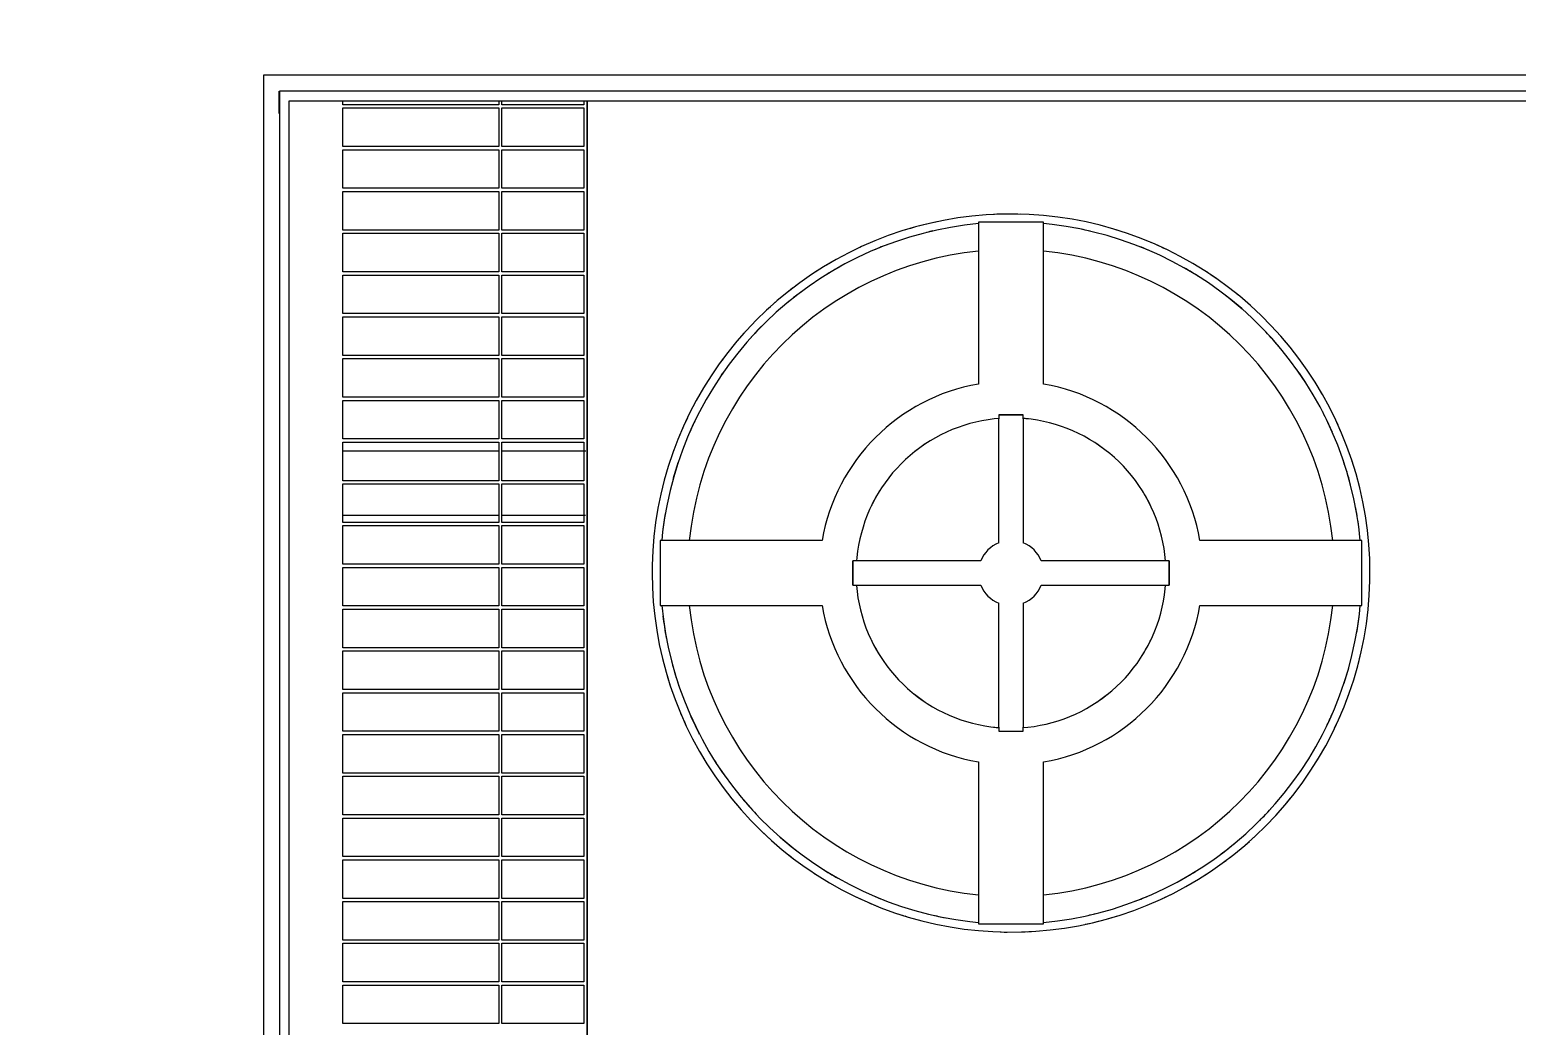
# Model space of a CAD drawing. Header units: inches. Extents: x 22 to 382261, y 22 to 371281.
# Drawn here: x 256874 to 259188, y 237531 to 239080 of the extents above; entities that cross this region are included whole.
import ezdxf

# ---------------------------------------------------------------- set-up
doc = ezdxf.new("R2010")
doc.units = ezdxf.units.IN
doc.header["$MEASUREMENT"] = 0
doc.layers.add('A-ANNO-DIMS', color=211, linetype='Continuous', lineweight=9)
doc.layers.add('P-PIPE', color=3, linetype='Continuous', lineweight=9)
doc.styles.add('Arial_B_2', font='arialbd.ttf', dxfattribs={"height": 270.833333})
doc.dimstyles.new('2_2', dxfattribs={"dimscale": 304.8, "dimtxt": 267.818092, "dimasz": 0.227865, "dimexe": 1.377953, "dimexo": 0.0625, "dimgap": 0.287073, "dimtad": 1, "dimdec": 0, "dimzin": 0, "dimdsep": 46, "dimtxsty": 'Arial_B_2', "dimblk1": 'OBLIQUE', "dimblk2": 'OBLIQUE', "dimsah": 1, "dimcen": 0.09, "dimdle": 0.574147, "dimazin": 0, "dimtfac": 1, "dimtdec": 4, "dimtix": 1, "dimtmove": 0, "dimatfit": 3, "dimfxl": 0.574147, "dimfxlon": 1, "dimtvp": 1, "dimtolj": 1, "dimtzin": 0, "dimlwd": 18, "dimlwe": 18, "dimarcsym": 2})

# ---------------------------------------------------------------- blocks, each defined once
blk = doc.blocks.new('96M_High_Galvanize_Water_Tank_Frame_22788 - 96M_High_Galvanize_Water_Tank_Frame_22788-498790-02-First floor Plan DIMENSION')
at = {"layer": 'P-PIPE'}
for p, q in [((2406.6, 990.8), (-1742.1, 990.8)), ((-1742.1, 990.8), (-1742.1, -2079.2)), ((-1718.4, 965.8), (-1718.4, 930.8)), ((2381.6, 965.8), (-1717.1, 965.8)), ((-1717.1, 965.8), (-1717.1, -2054.2)), ((-1702.1, -2039.2), (-1702.1, 950.8)), ((-1702.1, 950.8), (2366.6, 950.8)), ((-1618.4, 944.5), (-1618.4, 951.1)), ((-1375.9, 950.8), (-1375.9, 944.5)), ((-1371, 944.5), (-1371, 950.8)), ((-1243.5, 950.8), (-1243.5, 944.5)), ((-1238.4, 950.8), (-1238.4, -2039.2)), ((-1238.4, -2039.2), (-1238.4, 950.8)), ((-1375.9, 944.5), (-1618.4, 944.5)), ((-1618.4, 879.5), (-1618.4, 939.5)), ((-1618.4, 939.5), (-1375.9, 939.5)), ((-1375.9, 939.5), (-1375.9, 879.5)), ((-1243.5, 944.5), (-1371, 944.5)), ((-1371, 879.5), (-1371, 939.5)), ((-1371, 939.5), (-1243.5, 939.5)), ((-1243.5, 939.5), (-1243.5, 879.5)), ((-1375.9, 879.5), (-1618.4, 879.5)), ((-1243.5, 879.5), (-1371, 879.5)), ((-1618.4, 814.5), (-1618.4, 874.5)), ((-1618.4, 874.5), (-1375.9, 874.5)), ((-1375.9, 874.5), (-1375.9, 814.5)), ((-1371, 814.5), (-1371, 874.5)), ((-1371, 874.5), (-1243.5, 874.5)), ((-1243.5, 874.5), (-1243.5, 814.5)), ((-1375.9, 814.5), (-1618.4, 814.5)), ((-1243.5, 814.5), (-1371, 814.5)), ((-1618.4, 749.5), (-1618.4, 809.5)), ((-1618.4, 809.5), (-1375.9, 809.5)), ((-1375.9, 809.5), (-1375.9, 749.5)), ((-1371, 749.5), (-1371, 809.5)), ((-1371, 809.5), (-1243.5, 809.5)), ((-1243.5, 809.5), (-1243.5, 749.5)), ((-1375.9, 749.5), (-1618.4, 749.5)), ((-1618.4, 684.5), (-1618.4, 744.5)), ((-1618.4, 744.5), (-1375.9, 744.5)), ((-1375.9, 744.5), (-1375.9, 684.5)), ((-1243.5, 749.5), (-1371, 749.5)), ((-1371, 684.5), (-1371, 744.5)), ((-1371, 744.5), (-1243.5, 744.5)), ((-1243.5, 744.5), (-1243.5, 684.5)), ((-527.6, 761.9), (-629.2, 761.9)), ((-629.2, 761.9), (-629.2, 509.8)), ((-527.6, 509.8), (-527.6, 761.9)), ((-1375.9, 684.5), (-1618.4, 684.5)), ((-1618.4, 619.5), (-1618.4, 679.5)), ((-1618.4, 679.5), (-1375.9, 679.5)), ((-1375.9, 679.5), (-1375.9, 619.5)), ((-1243.5, 684.5), (-1371, 684.5)), ((-1371, 619.5), (-1371, 679.5)), ((-1371, 679.5), (-1243.5, 679.5)), ((-1243.5, 679.5), (-1243.5, 619.5)), ((-1375.9, 619.5), (-1618.4, 619.5)), ((-1618.4, 554.5), (-1618.4, 614.5)), ((-1618.4, 614.5), (-1375.9, 614.5)), ((-1375.9, 614.5), (-1375.9, 554.5)), ((-1243.5, 619.5), (-1371, 619.5)), ((-1371, 554.5), (-1371, 614.5)), ((-1371, 614.5), (-1243.5, 614.5)), ((-1243.5, 614.5), (-1243.5, 554.5)), ((-1375.9, 554.5), (-1618.4, 554.5)), ((-1618.4, 489.5), (-1618.4, 549.5)), ((-1618.4, 549.5), (-1375.9, 549.5)), ((-1375.9, 549.5), (-1375.9, 489.5)), ((-1243.5, 554.5), (-1371, 554.5)), ((-1371, 489.5), (-1371, 549.5)), ((-1371, 549.5), (-1243.5, 549.5)), ((-1243.5, 549.5), (-1243.5, 489.5)), ((-1375.9, 489.5), (-1618.4, 489.5)), ((-1243.5, 489.5), (-1371, 489.5)), ((-1618.4, 424.5), (-1618.4, 484.5)), ((-1618.4, 484.5), (-1375.9, 484.5)), ((-1375.9, 484.5), (-1375.9, 424.5)), ((-1371, 424.5), (-1371, 484.5)), ((-1371, 484.5), (-1243.5, 484.5)), ((-1243.5, 484.5), (-1243.5, 424.5)), ((-559.3, 461.8), (-597.4, 461.8)), ((-597.4, 461.8), (-597.4, 455.5)), ((-597.4, 461.8), (-559.3, 461.8)), ((-597.4, 262.8), (-597.4, 455.5)), ((-559.3, 455.5), (-559.3, 461.8)), ((-559.3, 455.5), (-559.3, 262.8)), ((-1375.9, 424.5), (-1618.4, 424.5)), ((-1618.4, 359.5), (-1618.4, 419.5)), ((-1618.4, 419.5), (-1375.9, 419.5)), ((-1375.9, 419.5), (-1375.9, 359.5)), ((-1243.5, 424.5), (-1371, 424.5)), ((-1371, 359.5), (-1371, 419.5)), ((-1371, 419.5), (-1243.5, 419.5)), ((-1243.5, 419.5), (-1243.5, 359.5)), ((-1618.4, 405.8), (-1375.9, 405.8)), ((-1371, 405.8), (-1243.5, 405.8)), ((-1242.6, 405.8), (-1240.2, 405.8)), ((-1375.9, 359.5), (-1618.4, 359.5)), ((-1618.4, 294.5), (-1618.4, 354.5)), ((-1618.4, 354.5), (-1375.9, 354.5)), ((-1375.9, 354.5), (-1375.9, 294.5)), ((-1243.5, 359.5), (-1371, 359.5)), ((-1371, 294.5), (-1371, 354.5)), ((-1371, 354.5), (-1243.5, 354.5)), ((-1243.5, 354.5), (-1243.5, 294.5)), ((-1618.4, 305.8), (-1375.9, 305.8)), ((-1371, 305.8), (-1243.3, 305.8)), ((-1242.9, 305.8), (-1240.6, 305.8)), ((-1375.9, 294.5), (-1618.4, 294.5)), ((-1618.4, 229.5), (-1618.4, 289.5)), ((-1618.4, 289.5), (-1375.9, 289.5)), ((-1375.9, 289.5), (-1375.9, 229.5)), ((-1243.5, 294.5), (-1371, 294.5)), ((-1371, 229.5), (-1371, 289.5)), ((-1371, 289.5), (-1243.5, 289.5)), ((-1243.5, 289.5), (-1243.5, 229.5)), ((-872.5, 266.6), (-1124.5, 266.6)), ((-1124.5, 266.6), (-1124.5, 165)), ((-32.3, 266.6), (-284.3, 266.6)), ((-32.3, 165), (-32.3, 266.6)), ((-824.4, 234.8), (-824.4, 196.7)), ((-818.1, 234.8), (-824.4, 234.8)), ((-824.4, 196.7), (-824.4, 234.8)), ((-625.5, 234.8), (-818.1, 234.8)), ((-338.6, 234.8), (-531.3, 234.8)), ((-332.3, 234.8), (-338.6, 234.8)), ((-332.3, 196.7), (-332.3, 234.8)), ((-332.3, 234.8), (-332.3, 196.7)), ((-1375.9, 229.5), (-1618.4, 229.5)), ((-1618.4, 164.5), (-1618.4, 224.5)), ((-1618.4, 224.5), (-1375.9, 224.5)), ((-1375.9, 224.5), (-1375.9, 164.5)), ((-1243.5, 229.5), (-1371, 229.5)), ((-1371, 164.5), (-1371, 224.5)), ((-1371, 224.5), (-1243.5, 224.5)), ((-1243.5, 224.5), (-1243.5, 164.5)), ((-824.4, 196.7), (-818.1, 196.7)), ((-818.1, 196.7), (-625.5, 196.7)), ((-531.3, 196.7), (-338.6, 196.7)), ((-338.6, 196.7), (-332.3, 196.7)), ((-1375.9, 164.5), (-1618.4, 164.5)), ((-1243.5, 164.5), (-1371, 164.5)), ((-1124.5, 165), (-872.5, 165)), ((-597.4, -24), (-597.4, 168.7)), ((-559.3, 168.7), (-559.3, -24)), ((-284.3, 165), (-32.3, 165)), ((-1618.4, 99.5), (-1618.4, 159.5)), ((-1618.4, 159.5), (-1375.9, 159.5)), ((-1375.9, 159.5), (-1375.9, 99.5)), ((-1371, 99.5), (-1371, 159.5)), ((-1371, 159.5), (-1243.5, 159.5)), ((-1243.5, 159.5), (-1243.5, 99.5)), ((-1375.9, 99.5), (-1618.4, 99.5)), ((-1618.4, 34.5), (-1618.4, 94.5)), ((-1618.4, 94.5), (-1375.9, 94.5)), ((-1375.9, 94.5), (-1375.9, 34.5)), ((-1243.5, 99.5), (-1371, 99.5)), ((-1371, 34.5), (-1371, 94.5)), ((-1371, 94.5), (-1243.5, 94.5)), ((-1243.5, 94.5), (-1243.5, 34.5)), ((-1375.9, 34.5), (-1618.4, 34.5)), ((-1618.4, -30.5), (-1618.4, 29.5)), ((-1618.4, 29.5), (-1375.9, 29.5)), ((-1375.9, 29.5), (-1375.9, -30.5)), ((-1243.5, 34.5), (-1371, 34.5)), ((-1371, -30.5), (-1371, 29.5)), ((-1371, 29.5), (-1243.5, 29.5)), ((-1243.5, 29.5), (-1243.5, -30.5)), ((-1092.8, -2.5), (-1090.3, -7.9)), ((-1092.8, -2.5), (-1090.3, -7.9)), ((-1092.8, -2.5), (-1090.3, -7.9)), ((-1092.8, -2.5), (-1090.3, -7.9)), ((-1375.9, -30.5), (-1618.4, -30.5)), ((-1618.4, -95.5), (-1618.4, -35.5)), ((-1618.4, -35.5), (-1375.9, -35.5)), ((-1375.9, -35.5), (-1375.9, -95.5)), ((-1243.5, -30.5), (-1371, -30.5)), ((-1371, -95.5), (-1371, -35.5)), ((-1371, -35.5), (-1243.5, -35.5)), ((-1243.5, -35.5), (-1243.5, -95.5)), ((-597.4, -24), (-597.4, -30.3)), ((-597.4, -30.3), (-559.3, -30.3)), ((-597.4, -30.3), (-559.3, -30.3)), ((-559.3, -30.3), (-559.3, -24)), ((-1063.3, -61.9), (-1061.4, -65)), ((-1063.3, -61.9), (-1061.4, -65)), ((-1063.3, -61.9), (-1061.4, -65)), ((-1063.3, -61.9), (-1061.4, -65)), ((-629.2, -78.3), (-629.2, -330.3)), ((-527.6, -330.3), (-527.6, -78.3)), ((-1375.9, -95.5), (-1618.4, -95.5)), ((-1618.4, -160.5), (-1618.4, -100.5)), ((-1618.4, -100.5), (-1375.9, -100.5)), ((-1375.9, -100.5), (-1375.9, -160.5)), ((-1243.5, -95.5), (-1371, -95.5)), ((-1371, -160.5), (-1371, -100.5)), ((-1371, -100.5), (-1243.5, -100.5)), ((-1243.5, -100.5), (-1243.5, -160.5)), ((-137.5, -127.6), (-131.4, -119.4)), ((-137.5, -127.6), (-131.4, -119.4)), ((-137.5, -127.6), (-131.4, -119.4)), ((-137.5, -127.6), (-131.4, -119.4)), ((-1375.9, -160.5), (-1618.4, -160.5)), ((-1243.5, -160.5), (-1371, -160.5)), ((-1618.4, -225.5), (-1618.4, -165.5)), ((-1618.4, -165.5), (-1375.9, -165.5)), ((-1375.9, -165.5), (-1375.9, -225.5)), ((-1371, -225.5), (-1371, -165.5)), ((-1371, -165.5), (-1243.5, -165.5)), ((-1243.5, -165.5), (-1243.5, -225.5)), ((-1375.9, -225.5), (-1618.4, -225.5)), ((-1618.4, -290.5), (-1618.4, -230.5)), ((-1618.4, -230.5), (-1375.9, -230.5)), ((-1375.9, -230.5), (-1375.9, -290.5)), ((-1243.5, -225.5), (-1371, -225.5)), ((-1371, -290.5), (-1371, -230.5)), ((-1371, -230.5), (-1243.5, -230.5)), ((-1243.5, -230.5), (-1243.5, -290.5)), ((-1375.9, -290.5), (-1618.4, -290.5)), ((-1618.4, -355.5), (-1618.4, -295.5)), ((-1618.4, -295.5), (-1375.9, -295.5)), ((-1375.9, -295.5), (-1375.9, -355.5)), ((-1243.5, -290.5), (-1371, -290.5)), ((-1371, -355.5), (-1371, -295.5)), ((-1371, -295.5), (-1243.5, -295.5)), ((-1243.5, -295.5), (-1243.5, -355.5)), ((-629.2, -330.3), (-527.6, -330.3)), ((-1375.9, -355.5), (-1618.4, -355.5)), ((-1618.4, -420.5), (-1618.4, -360.5)), ((-1618.4, -360.5), (-1375.9, -360.5)), ((-1375.9, -360.5), (-1375.9, -420.5)), ((-1243.5, -355.5), (-1371, -355.5)), ((-1371, -420.5), (-1371, -360.5)), ((-1371, -360.5), (-1243.5, -360.5)), ((-1243.5, -360.5), (-1243.5, -420.5)), ((-1375.9, -420.5), (-1618.4, -420.5)), ((-1618.4, -485.5), (-1618.4, -425.5)), ((-1618.4, -425.5), (-1375.9, -425.5)), ((-1375.9, -425.5), (-1375.9, -485.5)), ((-1243.5, -420.5), (-1371, -420.5)), ((-1371, -485.5), (-1371, -425.5)), ((-1371, -425.5), (-1243.5, -425.5)), ((-1243.5, -425.5), (-1243.5, -485.5)), ((-1375.9, -485.5), (-1618.4, -485.5)), ((-1243.5, -485.5), (-1371, -485.5))]:
    blk.add_line(p, q, dxfattribs=at)
at = {"layer": 'P-PIPE', "flags": 128}
for points in [[(-19.6, 215.8), (-20, 238.1), (-21.3, 260.4), (-23.6, 282.6), (-26.7, 304.8), (-30.7, 326.8), (-35.6, 348.6), (-41.3, 370.2), (-47.9, 391.5), (-55.4, 412.6), (-63.7, 433.4), (-72.8, 453.8), (-82.7, 473.8), (-93.4, 493.4), (-104.9, 512.6), (-117.2, 531.3), (-130.1, 549.5), (-143.9, 567.1), (-158.2, 584.2), (-173.3, 600.7), (-189, 616.6), (-205.4, 631.9), (-222.3, 646.4), (-239.8, 660.3), (-257.9, 673.5), (-276.4, 686), (-295.5, 697.7), (-315, 708.6), (-334.9, 718.7), (-355.2, 728.1), (-375.9, 736.6), (-396.9, 744.3), (-418.1, 751.1), (-439.7, 757.1), (-461.4, 762.2), (-483.4, 766.4), (-505.5, 769.8), (-527.7, 772.2), (-550, 773.8), (-572.3, 774.5), (-594.7, 774.3), (-617, 773.2), (-639.3, 771.2), (-661.4, 768.3), (-683.5, 764.6), (-705.3, 759.9), (-727, 754.4), (-748.4, 748.1), (-769.6, 740.8), (-790.4, 732.8), (-810.9, 723.9), (-831, 714.2), (-850.8, 703.7), (-870.1, 692.4), (-888.9, 680.3), (-907.2, 667.5), (-925, 654), (-942.3, 639.8), (-958.9, 624.9), (-975, 609.4), (-990.4, 593.2), (-1005.2, 576.4), (-1019.3, 559.1), (-1032.6, 541.2), (-1045.3, 522.7), (-1057.2, 503.8), (-1068.3, 484.4), (-1078.7, 464.6), (-1088.2, 444.4), (-1097, 423.8), (-1104.9, 402.9), (-1111.9, 381.7), (-1118.1, 360.3), (-1123.5, 338.6), (-1128, 316.7), (-1131.6, 294.6), (-1134.3, 272.4), (-1136.1, 250.1), (-1137, 227.8), (-1137.2, 215.8)], [(-603.9, 773.9), (-617, 773.2), (-639.3, 771.2), (-661.4, 768.3), (-683.5, 764.6), (-705.3, 759.9), (-714.7, 757.5)], [(-603.9, 773.9), (-617, 773.2), (-639.3, 771.2), (-661.4, 768.3), (-683.5, 764.6), (-688.3, 763.6)], [(-603.9, 773.9), (-617, 773.2), (-639.3, 771.2), (-661.4, 768.3), (-683.5, 764.6), (-688.3, 763.6)], [(-603.9, 773.9), (-617, 773.2), (-639.3, 771.2), (-661.4, 768.3), (-683.5, 764.6), (-688.3, 763.6)], [(-603.9, 773.9), (-617, 773.2), (-639.3, 771.2), (-661.4, 768.3), (-683.5, 764.6), (-688.3, 763.6)], [(-364.6, 731.9), (-375.9, 736.6), (-396.9, 744.3), (-418.1, 751.1), (-439.7, 757.1), (-461.4, 762.2), (-483.4, 766.4), (-505.5, 769.8), (-527.7, 772.2), (-550, 773.8), (-572.3, 774.5), (-594.7, 774.3), (-600.5, 774)], [(-567.8, 774.4), (-572.3, 774.5), (-594.7, 774.3), (-600.5, 774)], [(-567.8, 774.4), (-572.3, 774.5), (-594.7, 774.3), (-600.5, 774)], [(-567.8, 774.4), (-572.3, 774.5), (-594.7, 774.3), (-600.5, 774)], [(-567.8, 774.4), (-572.3, 774.5), (-594.7, 774.3), (-600.5, 774)], [(-412.9, 749.4), (-418.1, 751.1), (-439.7, 757.1), (-461.4, 762.2), (-483.4, 766.4), (-505.5, 769.8), (-527.7, 772.2), (-550, 773.8), (-563.2, 774.2)], [(-412.9, 749.4), (-418.1, 751.1), (-439.7, 757.1), (-461.4, 762.2), (-483.4, 766.4), (-505.5, 769.8), (-527.7, 772.2), (-550, 773.8), (-563.2, 774.2)], [(-412.9, 749.4), (-418.1, 751.1), (-439.7, 757.1), (-461.4, 762.2), (-483.4, 766.4), (-505.5, 769.8), (-527.7, 772.2), (-550, 773.8), (-563.2, 774.2)], [(-412.9, 749.4), (-418.1, 751.1), (-439.7, 757.1), (-461.4, 762.2), (-483.4, 766.4), (-505.5, 769.8), (-527.7, 772.2), (-550, 773.8), (-563.2, 774.2)], [(-629.2, 759.5), (-650.9, 757), (-672.4, 753.7), (-693.9, 749.5), (-715.1, 744.4), (-736.2, 738.6), (-756.9, 731.8), (-777.4, 724.3), (-797.6, 715.9), (-817.4, 706.7), (-836.9, 696.8), (-855.9, 686.1), (-874.5, 674.6), (-892.6, 662.4), (-910.2, 649.4), (-927.3, 635.8), (-943.8, 621.5), (-959.8, 606.6), (-975.1, 591), (-989.8, 574.9), (-1003.8, 558.1), (-1017.2, 540.8), (-1029.8, 523), (-1041.7, 504.7), (-1052.9, 486), (-1063.3, 466.8), (-1073, 447.2), (-1081.9, 427.2), (-1089.9, 406.9), (-1097.1, 386.3), (-1103.5, 365.4), (-1109.1, 344.3), (-1113.8, 323), (-1117.7, 301.5), (-1120.7, 279.8), (-1122.1, 266.6)], [(-719, 756.5), (-727, 754.4), (-748.4, 748.1), (-769.6, 740.8), (-790.4, 732.8), (-810.9, 723.9), (-814.4, 722.2)], [(-742.2, 749.9), (-748.4, 748.1), (-769.6, 740.8), (-790.4, 732.8), (-810.9, 723.9), (-813.7, 722.5)], [(-742.2, 749.9), (-748.4, 748.1), (-769.6, 740.8), (-790.4, 732.8), (-810.9, 723.9), (-813.7, 722.5)], [(-742.2, 749.9), (-748.4, 748.1), (-769.6, 740.8), (-790.4, 732.8), (-810.9, 723.9), (-813.7, 722.5)], [(-742.2, 749.9), (-748.4, 748.1), (-769.6, 740.8), (-790.4, 732.8), (-810.9, 723.9), (-813.7, 722.5)], [(-719, 756.5), (-727, 754.4), (-736.6, 751.6)], [(-719, 756.5), (-727, 754.4), (-736.6, 751.6)], [(-719, 756.5), (-727, 754.4), (-736.6, 751.6)], [(-719, 756.5), (-727, 754.4), (-736.6, 751.6)], [(-693.8, 762.4), (-705.3, 759.9), (-714.7, 757.5)], [(-693.8, 762.4), (-705.3, 759.9), (-714.7, 757.5)], [(-693.8, 762.4), (-705.3, 759.9), (-714.7, 757.5)], [(-693.8, 762.4), (-705.3, 759.9), (-714.7, 757.5)], [(-34.6, 266.6), (-37.1, 288.3), (-40.4, 309.8), (-44.6, 331.3), (-49.7, 352.5), (-55.6, 373.6), (-62.3, 394.3), (-69.8, 414.8), (-78.2, 435), (-87.4, 454.8), (-97.3, 474.3), (-108.1, 493.3), (-119.5, 511.9), (-131.7, 530), (-144.7, 547.6), (-158.3, 564.7), (-172.6, 581.2), (-187.5, 597.1), (-203.1, 612.5), (-219.2, 627.2), (-236, 641.2), (-253.3, 654.5), (-271.1, 667.2), (-289.4, 679.1), (-308.1, 690.3), (-327.3, 700.7), (-346.9, 710.4), (-366.9, 719.2), (-387.2, 727.3), (-407.8, 734.5), (-428.7, 740.9), (-449.8, 746.5), (-471.1, 751.2), (-492.6, 755.1), (-514.3, 758.1), (-527.6, 759.5)], [(-364.6, 731.9), (-375.9, 736.6), (-396.9, 744.3), (-410.2, 748.5)], [(-364.6, 731.9), (-375.9, 736.6), (-396.9, 744.3), (-410.2, 748.5)], [(-364.6, 731.9), (-375.9, 736.6), (-396.9, 744.3), (-410.2, 748.5)], [(-364.6, 731.9), (-375.9, 736.6), (-396.9, 744.3), (-410.2, 748.5)], [(-817.4, 720.7), (-831, 714.2), (-850.8, 703.7), (-865.7, 694.9)], [(-817.4, 720.7), (-831, 714.2), (-850.8, 703.7), (-865.7, 694.9)], [(-817.4, 720.7), (-831, 714.2), (-850.8, 703.7), (-865.7, 694.9)], [(-817.4, 720.7), (-831, 714.2), (-850.8, 703.7), (-865.7, 694.9)], [(-817.4, 720.7), (-831, 714.2), (-850.8, 703.7), (-865.7, 694.9)], [(-271.5, 682.7), (-276.4, 686), (-295.5, 697.7), (-315, 708.6), (-334.9, 718.7), (-355.2, 728.1), (-360.8, 730.4)], [(-348.6, 725), (-355.2, 728.1), (-360.8, 730.4)], [(-348.6, 725), (-355.2, 728.1), (-360.8, 730.4)], [(-348.6, 725), (-355.2, 728.1), (-360.8, 730.4)], [(-348.6, 725), (-355.2, 728.1), (-360.8, 730.4)], [(-272.1, 683.1), (-276.4, 686), (-295.5, 697.7), (-315, 708.6), (-334.9, 718.7), (-343.4, 722.6)], [(-272.1, 683.1), (-276.4, 686), (-295.5, 697.7), (-315, 708.6), (-334.9, 718.7), (-343.4, 722.6)], [(-272.1, 683.1), (-276.4, 686), (-295.5, 697.7), (-315, 708.6), (-334.9, 718.7), (-343.4, 722.6)], [(-272.1, 683.1), (-276.4, 686), (-295.5, 697.7), (-315, 708.6), (-334.9, 718.7), (-343.4, 722.6)], [(-867.8, 693.7), (-870.1, 692.4), (-888.9, 680.3), (-907.2, 667.5), (-925, 654), (-942.3, 639.8), (-949.6, 633.3)], [(-881, 685.4), (-888.9, 680.3), (-907.2, 667.5), (-913.3, 662.9)], [(-881, 685.4), (-888.9, 680.3), (-907.2, 667.5), (-913.3, 662.9)], [(-881, 685.4), (-888.9, 680.3), (-907.2, 667.5), (-913.3, 662.9)], [(-881, 685.4), (-888.9, 680.3), (-907.2, 667.5), (-913.3, 662.9)], [(-867.8, 693.7), (-870.1, 692.4), (-873.4, 690.3)], [(-867.8, 693.7), (-870.1, 692.4), (-873.4, 690.3)], [(-867.8, 693.7), (-870.1, 692.4), (-873.4, 690.3)], [(-867.8, 693.7), (-870.1, 692.4), (-873.4, 690.3)], [(-150.3, 574.8), (-158.2, 584.2), (-173.3, 600.7), (-189, 616.6), (-205.4, 631.9), (-222.3, 646.4), (-239.8, 660.3), (-257.9, 673.5), (-267.8, 680.2)], [(-233.2, 655), (-239.8, 660.3), (-257.9, 673.5), (-266.7, 679.4)], [(-233.2, 655), (-239.8, 660.3), (-257.9, 673.5), (-266.7, 679.4)], [(-233.2, 655), (-239.8, 660.3), (-257.9, 673.5), (-266.7, 679.4)], [(-233.2, 655), (-239.8, 660.3), (-257.9, 673.5), (-266.7, 679.4)], [(-918.4, 659.1), (-925, 654), (-942.3, 639.8), (-949.6, 633.3)], [(-918.4, 659.1), (-925, 654), (-942.3, 639.8), (-949.6, 633.3)], [(-918.4, 659.1), (-925, 654), (-942.3, 639.8), (-949.6, 633.3)], [(-918.4, 659.1), (-925, 654), (-942.3, 639.8), (-949.6, 633.3)], [(-150.3, 574.8), (-158.2, 584.2), (-173.3, 600.7), (-189, 616.6), (-205.4, 631.9), (-222.3, 646.4), (-226.8, 650)], [(-150.3, 574.8), (-158.2, 584.2), (-173.3, 600.7), (-189, 616.6), (-205.4, 631.9), (-222.3, 646.4), (-226.8, 650)], [(-150.3, 574.8), (-158.2, 584.2), (-173.3, 600.7), (-189, 616.6), (-205.4, 631.9), (-222.3, 646.4), (-226.8, 650)], [(-150.3, 574.8), (-158.2, 584.2), (-173.3, 600.7), (-189, 616.6), (-205.4, 631.9), (-222.3, 646.4), (-226.8, 650)], [(-952.9, 630.3), (-958.9, 624.9), (-975, 609.4), (-990.4, 593.2), (-992.4, 591)], [(-952.9, 630.3), (-958.9, 624.9), (-975, 609.4), (-990.4, 593.2), (-992.4, 591)], [(-952.9, 630.3), (-958.9, 624.9), (-975, 609.4), (-990.4, 593.2), (-992.4, 591)], [(-952.9, 630.3), (-958.9, 624.9), (-975, 609.4), (-990.4, 593.2), (-992.4, 591)], [(-952.9, 630.3), (-958.9, 624.9), (-975, 609.4), (-990.4, 593.2), (-992.4, 591)], [(-993.8, 589.4), (-1005.2, 576.4), (-1019.3, 559.1), (-1025.3, 550.9)], [(-993.8, 589.4), (-1005.2, 576.4), (-1013.6, 566.1)], [(-993.8, 589.4), (-1005.2, 576.4), (-1013.6, 566.1)], [(-993.8, 589.4), (-1005.2, 576.4), (-1013.6, 566.1)], [(-993.8, 589.4), (-1005.2, 576.4), (-1013.6, 566.1)], [(-1016.9, 562), (-1019.3, 559.1), (-1025.3, 550.9)], [(-1016.9, 562), (-1019.3, 559.1), (-1025.3, 550.9)], [(-1016.9, 562), (-1019.3, 559.1), (-1025.3, 550.9)], [(-1016.9, 562), (-1019.3, 559.1), (-1025.3, 550.9)], [(-113, 525), (-117.2, 531.3), (-130.1, 549.5), (-143.9, 567.1), (-147.7, 571.7)], [(-113, 525), (-117.2, 531.3), (-130.1, 549.5), (-143.9, 567.1), (-147.7, 571.7)], [(-113, 525), (-117.2, 531.3), (-130.1, 549.5), (-143.9, 567.1), (-147.7, 571.7)], [(-113, 525), (-117.2, 531.3), (-130.1, 549.5), (-143.9, 567.1), (-147.7, 571.7)], [(-113, 525), (-117.2, 531.3), (-130.1, 549.5), (-143.9, 567.1), (-147.7, 571.7)], [(-1026.7, 549.1), (-1032.6, 541.2), (-1045.3, 522.7), (-1054.6, 507.9)], [(-1026.7, 549.1), (-1032.6, 541.2), (-1045.3, 522.7), (-1054.6, 507.9)], [(-1026.7, 549.1), (-1032.6, 541.2), (-1045.3, 522.7), (-1054.6, 507.9)], [(-1026.7, 549.1), (-1032.6, 541.2), (-1045.3, 522.7), (-1054.6, 507.9)], [(-1026.7, 549.1), (-1032.6, 541.2), (-1045.3, 522.7), (-1054.6, 507.9)], [(-19.6, 215.8), (-20, 238.1), (-21.3, 260.4), (-23.6, 282.6), (-26.7, 304.8), (-30.7, 326.8), (-35.6, 348.6), (-41.3, 370.2), (-47.9, 391.5), (-55.4, 412.6), (-63.7, 433.4), (-72.8, 453.8), (-82.7, 473.8), (-93.4, 493.4), (-104.9, 512.6), (-111.1, 522.1)], [(-98, 501.1), (-104.9, 512.6), (-111.1, 522.1)], [(-98, 501.1), (-104.9, 512.6), (-111.1, 522.1)], [(-98, 501.1), (-104.9, 512.6), (-111.1, 522.1)], [(-98, 501.1), (-104.9, 512.6), (-111.1, 522.1)], [(-1055.9, 505.8), (-1057.2, 503.8), (-1068.3, 484.4), (-1078.7, 464.6), (-1081, 459.8)], [(-1055.9, 505.8), (-1057.2, 503.8), (-1068.3, 484.4), (-1078.7, 464.6), (-1081, 459.8)], [(-1055.9, 505.8), (-1057.2, 503.8), (-1068.3, 484.4), (-1078.7, 464.6), (-1081, 459.8)], [(-1055.9, 505.8), (-1057.2, 503.8), (-1068.3, 484.4), (-1078.7, 464.6), (-1081, 459.8)], [(-1055.9, 505.8), (-1057.2, 503.8), (-1068.3, 484.4), (-1078.7, 464.6), (-1081, 459.8)], [(-69.3, 445.9), (-72.8, 453.8), (-82.7, 473.8), (-93.4, 493.4), (-95.3, 496.5)], [(-69.3, 445.9), (-72.8, 453.8), (-82.7, 473.8), (-93.4, 493.4), (-95.3, 496.5)], [(-69.3, 445.9), (-72.8, 453.8), (-82.7, 473.8), (-93.4, 493.4), (-95.3, 496.5)], [(-69.3, 445.9), (-72.8, 453.8), (-82.7, 473.8), (-93.4, 493.4), (-95.3, 496.5)], [(-1082.1, 457.4), (-1088.2, 444.4), (-1097, 423.8), (-1101.8, 411)], [(-1082.1, 457.4), (-1088.2, 444.4), (-1090.5, 439.1)], [(-1082.1, 457.4), (-1088.2, 444.4), (-1090.5, 439.1)], [(-1082.1, 457.4), (-1088.2, 444.4), (-1090.5, 439.1)], [(-1082.1, 457.4), (-1088.2, 444.4), (-1090.5, 439.1)], [(-597.4, 456.3), (-604.7, 455.6), (-614.2, 454.4), (-623.7, 452.7), (-633.2, 450.7), (-642.5, 448.4), (-651.8, 445.6), (-660.9, 442.5), (-669.9, 439), (-678.8, 435.2), (-687.5, 431), (-696, 426.4), (-704.3, 421.6), (-712.4, 416.4), (-720.4, 410.8), (-728.1, 405), (-735.5, 398.9), (-742.7, 392.4), (-749.6, 385.7), (-756.3, 378.7), (-762.7, 371.5), (-768.7, 364), (-774.5, 356.3), (-780, 348.3), (-785.1, 340.1), (-789.9, 331.8), (-794.4, 323.2), (-798.5, 314.5), (-802.3, 305.6), (-805.7, 296.6), (-808.8, 287.4), (-811.4, 278.2), (-813.8, 268.8), (-815.7, 259.3), (-817.2, 249.8), (-818.4, 240.2), (-818.9, 234.8)], [(-337.8, 235), (-338.8, 244.6), (-340.1, 254.2), (-341.9, 263.7), (-344, 273.1), (-346.5, 282.4), (-349.3, 291.7), (-352.5, 300.8), (-356.1, 309.7), (-360, 318.5), (-364.3, 327.2), (-369, 335.6), (-373.9, 343.9), (-379.2, 352), (-384.8, 359.9), (-390.7, 367.5), (-396.9, 374.9), (-403.5, 382), (-410.2, 388.8), (-417.3, 395.4), (-424.6, 401.7), (-432.2, 407.7), (-440, 413.4), (-448, 418.8), (-456.2, 423.8), (-464.6, 428.6), (-473.2, 432.9), (-482, 437), (-490.9, 440.7), (-500, 444), (-509.2, 446.9), (-518.5, 449.5), (-527.9, 451.7), (-537.3, 453.5), (-546.9, 455), (-556.5, 456.1), (-559.3, 456.3)], [(-1092.9, 433.3), (-1097, 423.8), (-1101.8, 411)], [(-1092.9, 433.3), (-1097, 423.8), (-1101.8, 411)], [(-1092.9, 433.3), (-1097, 423.8), (-1101.8, 411)], [(-1092.9, 433.3), (-1097, 423.8), (-1101.8, 411)], [(-46.8, 388), (-47.9, 391.5), (-55.4, 412.6), (-63.7, 433.4), (-66.4, 439.4)], [(-46.8, 388), (-47.9, 391.5), (-55.4, 412.6), (-63.7, 433.4), (-66.4, 439.4)], [(-46.8, 388), (-47.9, 391.5), (-55.4, 412.6), (-63.7, 433.4), (-66.4, 439.4)], [(-46.8, 388), (-47.9, 391.5), (-55.4, 412.6), (-63.7, 433.4), (-66.4, 439.4)], [(-1103.1, 407.5), (-1104.9, 402.9), (-1111.9, 381.7), (-1118.1, 360.3), (-1123.5, 338.6), (-1128, 316.7), (-1131.6, 294.6), (-1134.3, 272.4), (-1136.1, 250.1), (-1137, 227.8), (-1137.2, 215.8)], [(-1103.1, 407.5), (-1104.9, 402.9), (-1111.9, 381.7), (-1118.1, 360.3), (-1123.5, 338.6), (-1128, 316.7), (-1131.6, 294.6), (-1134.3, 272.4), (-1136.1, 250.1), (-1137, 227.8), (-1137.2, 215.8)], [(-1103.1, 407.5), (-1104.9, 402.9), (-1111.9, 381.7), (-1118.1, 360.3), (-1123.5, 338.6), (-1128, 316.7), (-1131.6, 294.6), (-1134.3, 272.4), (-1136.1, 250.1), (-1137, 227.8), (-1137.2, 215.8)], [(-1103.1, 407.5), (-1104.9, 402.9), (-1111.9, 381.7), (-1118.1, 360.3), (-1123.5, 338.6), (-1128, 316.7), (-1131.6, 294.6), (-1134.3, 272.4), (-1136.1, 250.1), (-1137, 227.8), (-1137.2, 215.8)], [(-1103.1, 407.5), (-1104.9, 402.9), (-1111.9, 381.7), (-1118.1, 360.3), (-1123.5, 338.6), (-1128, 316.7), (-1131.6, 294.6), (-1134.3, 272.4), (-1136.1, 250.1), (-1137, 227.8), (-1137.2, 215.8)], [(-19.6, 215.8), (-20, 238.1), (-21.3, 260.4), (-23.6, 282.6), (-26.7, 304.8), (-30.7, 326.8), (-35.6, 348.6), (-41.3, 370.2), (-45.4, 383.2)], [(-19.6, 215.8), (-20, 238.1), (-21.3, 260.4), (-23.6, 282.6), (-26.7, 304.8), (-30.7, 326.8), (-35.6, 348.6), (-41.3, 370.2), (-45.4, 383.2)], [(-19.6, 215.8), (-20, 238.1), (-21.3, 260.4), (-23.6, 282.6), (-26.7, 304.8), (-30.7, 326.8), (-35.6, 348.6), (-41.3, 370.2), (-45.4, 383.2)], [(-19.6, 215.8), (-20, 238.1), (-21.3, 260.4), (-23.6, 282.6), (-26.7, 304.8), (-30.7, 326.8), (-35.6, 348.6), (-41.3, 370.2), (-45.4, 383.2)], [(-1137.2, 215.8), (-1136.7, 193.4), (-1135.4, 171.1), (-1133.1, 148.9), (-1130, 126.7), (-1126, 104.7), (-1121.1, 82.9), (-1115.4, 61.3), (-1108.8, 40), (-1101.3, 18.9), (-1093, -1.9), (-1083.9, -22.3), (-1074, -42.3), (-1063.3, -61.9), (-1051.8, -81.1), (-1039.6, -99.8), (-1026.6, -118), (-1012.9, -135.6), (-998.5, -152.7), (-983.4, -169.2), (-967.7, -185.1), (-951.3, -200.4), (-934.4, -214.9), (-916.9, -228.8), (-898.8, -242), (-880.3, -254.5), (-861.2, -266.2), (-841.7, -277.1), (-821.8, -287.2), (-801.5, -296.6), (-780.8, -305.1), (-759.9, -312.8), (-738.6, -319.6), (-717, -325.6), (-695.3, -330.7), (-673.3, -334.9), (-651.2, -338.3), (-629, -340.7), (-606.7, -342.3), (-584.4, -343), (-562, -342.8), (-539.7, -341.7), (-517.5, -339.7), (-495.3, -336.8), (-473.3, -333.1), (-451.4, -328.4), (-429.7, -322.9), (-408.3, -316.5), (-387.2, -309.3), (-366.3, -301.3), (-345.8, -292.4), (-325.7, -282.7), (-306, -272.2), (-286.7, -260.9), (-267.8, -248.8), (-249.5, -236), (-231.7, -222.5), (-214.5, -208.3), (-197.8, -193.4), (-181.7, -177.9), (-166.3, -161.7), (-151.5, -144.9), (-137.5, -127.6), (-124.1, -109.7), (-111.4, -91.2), (-99.5, -72.3), (-88.4, -52.9), (-78, -33.1), (-68.5, -12.9), (-59.8, 7.7), (-51.8, 28.6), (-44.8, 49.8), (-38.6, 71.2), (-33.2, 92.9), (-28.7, 114.8), (-25.2, 136.9), (-22.4, 159.1), (-20.6, 181.4), (-19.7, 203.7), (-19.6, 215.8)], [(-1137.2, 215.8), (-1136.7, 193.4), (-1135.4, 171.1), (-1133.1, 148.9), (-1130, 126.7), (-1126, 104.7), (-1121.1, 82.9), (-1115.4, 61.3), (-1108.8, 40), (-1101.3, 18.9), (-1093, -1.9), (-1083.9, -22.3), (-1074, -42.3), (-1063.3, -61.9), (-1051.8, -81.1), (-1045.6, -90.6)], [(-1137.2, 215.8), (-1136.7, 193.4), (-1135.4, 171.1), (-1133.1, 148.9), (-1130, 126.7), (-1126, 104.7), (-1121.1, 82.9), (-1115.4, 61.3), (-1111.4, 48.3)], [(-1137.2, 215.8), (-1136.7, 193.4), (-1135.4, 171.1), (-1133.1, 148.9), (-1130, 126.7), (-1126, 104.7), (-1121.1, 82.9), (-1115.4, 61.3), (-1111.4, 48.3)], [(-1137.2, 215.8), (-1136.7, 193.4), (-1135.4, 171.1), (-1133.1, 148.9), (-1130, 126.7), (-1126, 104.7), (-1121.1, 82.9), (-1115.4, 61.3), (-1111.4, 48.3)], [(-1137.2, 215.8), (-1136.7, 193.4), (-1135.4, 171.1), (-1133.1, 148.9), (-1130, 126.7), (-1126, 104.7), (-1121.1, 82.9), (-1115.4, 61.3), (-1111.4, 48.3)], [(-53.6, 24), (-51.8, 28.6), (-44.8, 49.8), (-38.6, 71.2), (-33.2, 92.9), (-28.7, 114.8), (-25.2, 136.9), (-22.4, 159.1), (-20.6, 181.4), (-19.7, 203.7), (-19.6, 215.8)], [(-38.1, 73.1), (-33.2, 92.9), (-28.7, 114.8), (-25.2, 136.9), (-22.4, 159.1), (-20.6, 181.4), (-19.7, 203.7), (-19.6, 215.8)], [(-38.1, 73.1), (-33.2, 92.9), (-28.7, 114.8), (-25.2, 136.9), (-22.4, 159.1), (-20.6, 181.4), (-19.7, 203.7), (-19.6, 215.8)], [(-38.1, 73.1), (-33.2, 92.9), (-28.7, 114.8), (-25.2, 136.9), (-22.4, 159.1), (-20.6, 181.4), (-19.7, 203.7), (-19.6, 215.8)], [(-38.1, 73.1), (-33.2, 92.9), (-28.7, 114.8), (-25.2, 136.9), (-22.4, 159.1), (-20.6, 181.4), (-19.7, 203.7), (-19.6, 215.8)], [(-818.9, 196.5), (-817.9, 186.9), (-816.6, 177.3), (-814.8, 167.8), (-812.7, 158.4), (-810.3, 149.1), (-807.4, 139.8), (-804.2, 130.7), (-800.6, 121.8), (-796.7, 113), (-792.4, 104.3), (-787.8, 95.9), (-782.8, 87.6), (-777.5, 79.5), (-771.9, 71.6), (-766, 64), (-759.8, 56.6), (-753.3, 49.5), (-746.5, 42.7), (-739.4, 36.1), (-732.1, 29.8), (-724.5, 23.8), (-716.7, 18.1), (-708.7, 12.7), (-700.5, 7.7), (-692.1, 2.9), (-683.5, -1.4), (-674.7, -5.5), (-665.8, -9.1), (-656.7, -12.5), (-647.5, -15.4), (-638.2, -18), (-628.8, -20.2), (-619.4, -22), (-609.8, -23.5), (-600.2, -24.6), (-597.4, -24.8)], [(-559.3, -24.8), (-552.1, -24.1), (-542.5, -22.9), (-533, -21.2), (-523.5, -19.2), (-514.2, -16.9), (-504.9, -14.1), (-495.8, -11), (-486.8, -7.5), (-477.9, -3.7), (-469.2, 0.5), (-460.7, 5.1), (-452.4, 9.9), (-444.3, 15.1), (-436.4, 20.7), (-428.7, 26.5), (-421.2, 32.6), (-414, 39.1), (-407.1, 45.8), (-400.4, 52.8), (-394.1, 60), (-388, 67.5), (-382.2, 75.2), (-376.7, 83.2), (-371.6, 91.4), (-366.8, 99.7), (-362.3, 108.3), (-358.2, 117), (-354.4, 125.9), (-351, 134.9), (-348, 144.1), (-345.3, 153.3), (-343, 162.7), (-341, 172.2), (-339.5, 181.7), (-338.3, 191.3), (-337.9, 196.7)], [(-1122.1, 165), (-1119.6, 143.2), (-1116.3, 121.7), (-1112.1, 100.2), (-1107.1, 79), (-1101.2, 57.9), (-1094.4, 37.2), (-1086.9, 16.7), (-1078.5, -3.5), (-1069.3, -23.3), (-1059.4, -42.8), (-1048.7, -61.8), (-1037.2, -80.4), (-1025, -98.5), (-1012.1, -116.1), (-998.4, -133.2), (-984.1, -149.7), (-969.2, -165.6), (-953.6, -181), (-937.5, -195.7), (-920.7, -209.7), (-903.5, -223), (-885.6, -235.7), (-867.3, -247.6), (-848.6, -258.8), (-829.4, -269.2), (-809.8, -278.9), (-789.8, -287.7), (-769.5, -295.8), (-748.9, -303), (-728, -309.4), (-706.9, -315), (-685.6, -319.7), (-664.1, -323.6), (-642.5, -326.6), (-629.2, -328)], [(-527.6, -328), (-505.9, -325.5), (-484.3, -322.2), (-462.8, -318), (-441.6, -312.9), (-420.5, -307.1), (-399.8, -300.3), (-379.3, -292.8), (-359.1, -284.4), (-339.3, -275.2), (-319.8, -265.3), (-300.8, -254.6), (-282.2, -243.1), (-264.1, -230.9), (-246.5, -217.9), (-229.4, -204.3), (-212.9, -190), (-197, -175.1), (-181.6, -159.5), (-166.9, -143.4), (-152.9, -126.6), (-139.6, -109.3), (-126.9, -91.5), (-115, -73.2), (-103.8, -54.5), (-93.4, -35.3), (-83.7, -15.7), (-74.9, 4.3), (-66.8, 24.6), (-59.6, 45.2), (-53.2, 66.1), (-47.6, 87.2), (-42.9, 108.5), (-39, 130), (-36, 151.7), (-34.6, 165)], [(-53.6, 24), (-51.8, 28.6), (-44.8, 49.8), (-38.6, 71.2)], [(-53.6, 24), (-51.8, 28.6), (-44.8, 49.8), (-38.6, 71.2)], [(-53.6, 24), (-51.8, 28.6), (-44.8, 49.8), (-38.6, 71.2)], [(-53.6, 24), (-51.8, 28.6), (-44.8, 49.8), (-38.6, 71.2)], [(-1109.9, 43.5), (-1108.8, 40), (-1101.3, 18.9), (-1093, -1.9)], [(-1109.9, 43.5), (-1108.8, 40), (-1101.3, 18.9), (-1093, -1.9)], [(-1109.9, 43.5), (-1108.8, 40), (-1101.3, 18.9), (-1093, -1.9)], [(-1109.9, 43.5), (-1108.8, 40), (-1101.3, 18.9), (-1093, -1.9)], [(-74.6, -25.9), (-68.5, -12.9), (-59.8, 7.7), (-54.9, 20.5)], [(-63.8, -1.8), (-59.8, 7.7), (-54.9, 20.5)], [(-63.8, -1.8), (-59.8, 7.7), (-54.9, 20.5)], [(-63.8, -1.8), (-59.8, 7.7), (-54.9, 20.5)], [(-63.8, -1.8), (-59.8, 7.7), (-54.9, 20.5)], [(-1087.4, -14.4), (-1083.9, -22.3), (-1074, -42.3), (-1063.4, -61.8)], [(-1087.4, -14.4), (-1083.9, -22.3), (-1074, -42.3), (-1063.4, -61.8)], [(-1087.4, -14.4), (-1083.9, -22.3), (-1074, -42.3), (-1063.4, -61.8)], [(-1087.4, -14.4), (-1083.9, -22.3), (-1074, -42.3), (-1063.4, -61.8)], [(-74.6, -25.9), (-68.5, -12.9), (-66.2, -7.6)], [(-74.6, -25.9), (-68.5, -12.9), (-66.2, -7.6)], [(-74.6, -25.9), (-68.5, -12.9), (-66.2, -7.6)], [(-74.6, -25.9), (-68.5, -12.9), (-66.2, -7.6)], [(-100.8, -74.3), (-99.5, -72.3), (-88.4, -52.9), (-78, -33.1), (-75.8, -28.3)], [(-100.8, -74.3), (-99.5, -72.3), (-88.4, -52.9), (-78, -33.1), (-75.8, -28.3)], [(-100.8, -74.3), (-99.5, -72.3), (-88.4, -52.9), (-78, -33.1), (-75.8, -28.3)], [(-100.8, -74.3), (-99.5, -72.3), (-88.4, -52.9), (-78, -33.1), (-75.8, -28.3)], [(-100.8, -74.3), (-99.5, -72.3), (-88.4, -52.9), (-78, -33.1), (-75.8, -28.3)], [(-1058.7, -69.6), (-1051.8, -81.1), (-1045.6, -90.6)], [(-1058.7, -69.6), (-1051.8, -81.1), (-1045.6, -90.6)], [(-1058.7, -69.6), (-1051.8, -81.1), (-1045.6, -90.6)], [(-1058.7, -69.6), (-1051.8, -81.1), (-1045.6, -90.6)], [(-130, -117.6), (-124.1, -109.7), (-111.4, -91.2), (-102.1, -76.4)], [(-130, -117.6), (-124.1, -109.7), (-111.4, -91.2), (-102.1, -76.4)], [(-130, -117.6), (-124.1, -109.7), (-111.4, -91.2), (-102.1, -76.4)], [(-130, -117.6), (-124.1, -109.7), (-111.4, -91.2), (-102.1, -76.4)], [(-130, -117.6), (-124.1, -109.7), (-111.4, -91.2), (-102.1, -76.4)], [(-1043.7, -93.5), (-1039.6, -99.8), (-1026.6, -118), (-1012.9, -135.6), (-1009, -140.2)], [(-1043.7, -93.5), (-1039.6, -99.8), (-1026.6, -118), (-1012.9, -135.6), (-1009, -140.2)], [(-1043.7, -93.5), (-1039.6, -99.8), (-1026.6, -118), (-1012.9, -135.6), (-1009, -140.2)], [(-1043.7, -93.5), (-1039.6, -99.8), (-1026.6, -118), (-1012.9, -135.6), (-1009, -140.2)], [(-1043.7, -93.5), (-1039.6, -99.8), (-1026.6, -118), (-1012.9, -135.6), (-1009, -140.2)], [(-163, -157.9), (-151.5, -144.9), (-137.5, -127.6), (-131.4, -119.4)], [(-163, -157.9), (-151.5, -144.9), (-143.2, -134.6)], [(-163, -157.9), (-151.5, -144.9), (-143.2, -134.6)], [(-163, -157.9), (-151.5, -144.9), (-143.2, -134.6)], [(-163, -157.9), (-151.5, -144.9), (-143.2, -134.6)], [(-1006.4, -143.3), (-998.5, -152.7), (-983.4, -169.2), (-967.7, -185.1), (-951.3, -200.4), (-934.4, -214.9), (-916.9, -228.8), (-898.8, -242), (-888.6, -248.9)], [(-1006.4, -143.3), (-998.5, -152.7), (-983.4, -169.2), (-967.7, -185.1)], [(-1006.4, -143.3), (-998.5, -152.7), (-983.4, -169.2), (-967.7, -185.1)], [(-1006.4, -143.3), (-998.5, -152.7), (-983.4, -169.2), (-967.7, -185.1)], [(-1006.4, -143.3), (-998.5, -152.7), (-983.4, -169.2), (-967.7, -185.1)], [(-203.8, -198.8), (-197.8, -193.4), (-181.7, -177.9), (-166.3, -161.7), (-164.3, -159.5)], [(-203.8, -198.8), (-197.8, -193.4), (-181.7, -177.9), (-166.3, -161.7), (-164.3, -159.5)], [(-203.8, -198.8), (-197.8, -193.4), (-181.7, -177.9), (-166.3, -161.7), (-164.3, -159.5)], [(-203.8, -198.8), (-197.8, -193.4), (-181.7, -177.9), (-166.3, -161.7), (-164.3, -159.5)], [(-203.8, -198.8), (-197.8, -193.4), (-181.7, -177.9), (-166.3, -161.7), (-164.3, -159.5)], [(-965.9, -186.8), (-951.3, -200.4), (-934.4, -214.9), (-929.9, -218.5)], [(-965.9, -186.8), (-951.3, -200.4), (-934.4, -214.9), (-929.9, -218.5)], [(-965.9, -186.8), (-951.3, -200.4), (-934.4, -214.9), (-929.9, -218.5)], [(-965.9, -186.8), (-951.3, -200.4), (-934.4, -214.9), (-929.9, -218.5)], [(-288.9, -262.2), (-286.7, -260.9), (-267.8, -248.8), (-249.5, -236), (-231.7, -222.5), (-214.5, -208.3), (-207.2, -201.8)], [(-238.3, -227.6), (-231.7, -222.5), (-214.5, -208.3), (-207.2, -201.8)], [(-238.3, -227.6), (-231.7, -222.5), (-214.5, -208.3), (-207.2, -201.8)], [(-238.3, -227.6), (-231.7, -222.5), (-214.5, -208.3), (-207.2, -201.8)], [(-238.3, -227.6), (-231.7, -222.5), (-214.5, -208.3), (-207.2, -201.8)], [(-923.6, -223.5), (-916.9, -228.8), (-898.8, -242), (-890, -247.9)], [(-923.6, -223.5), (-916.9, -228.8), (-898.8, -242), (-890, -247.9)], [(-923.6, -223.5), (-916.9, -228.8), (-898.8, -242), (-890, -247.9)], [(-923.6, -223.5), (-916.9, -228.8), (-898.8, -242), (-890, -247.9)], [(-885.2, -251.2), (-880.3, -254.5), (-861.2, -266.2), (-841.7, -277.1), (-821.8, -287.2), (-801.5, -296.6), (-796, -298.8)], [(-884.6, -251.6), (-880.3, -254.5), (-861.2, -266.2), (-841.7, -277.1), (-821.8, -287.2), (-813.4, -291.1)], [(-884.6, -251.6), (-880.3, -254.5), (-861.2, -266.2), (-841.7, -277.1), (-821.8, -287.2), (-813.4, -291.1)], [(-884.6, -251.6), (-880.3, -254.5), (-861.2, -266.2), (-841.7, -277.1), (-821.8, -287.2), (-813.4, -291.1)], [(-884.6, -251.6), (-880.3, -254.5), (-861.2, -266.2), (-841.7, -277.1), (-821.8, -287.2), (-813.4, -291.1)], [(-275.7, -253.9), (-267.8, -248.8), (-249.5, -236), (-243.4, -231.4)], [(-275.7, -253.9), (-267.8, -248.8), (-249.5, -236), (-243.4, -231.4)], [(-275.7, -253.9), (-267.8, -248.8), (-249.5, -236), (-243.4, -231.4)], [(-275.7, -253.9), (-267.8, -248.8), (-249.5, -236), (-243.4, -231.4)], [(-339.3, -289.2), (-325.7, -282.7), (-306, -272.2), (-292.3, -264.1)], [(-339.3, -289.2), (-325.7, -282.7), (-306, -272.2), (-292.3, -264.1)], [(-339.3, -289.2), (-325.7, -282.7), (-306, -272.2), (-292.3, -264.1)], [(-339.3, -289.2), (-325.7, -282.7), (-306, -272.2), (-292.3, -264.1)], [(-339.3, -289.2), (-325.7, -282.7), (-306, -272.2), (-292.3, -264.1)], [(-288.9, -262.2), (-286.7, -260.9), (-283.4, -258.8)], [(-288.9, -262.2), (-286.7, -260.9), (-283.4, -258.8)], [(-288.9, -262.2), (-286.7, -260.9), (-283.4, -258.8)], [(-288.9, -262.2), (-286.7, -260.9), (-283.4, -258.8)], [(-808.1, -293.5), (-801.5, -296.6), (-796, -298.8)], [(-808.1, -293.5), (-801.5, -296.6), (-796, -298.8)], [(-808.1, -293.5), (-801.5, -296.6), (-796, -298.8)], [(-808.1, -293.5), (-801.5, -296.6), (-796, -298.8)], [(-792.2, -300.4), (-780.8, -305.1), (-759.9, -312.8), (-738.6, -319.6), (-717, -325.6), (-695.3, -330.7), (-673.3, -334.9), (-651.2, -338.3), (-629, -340.7), (-606.7, -342.3), (-584.4, -343), (-562, -342.8), (-556.2, -342.5)], [(-792.2, -300.4), (-780.8, -305.1), (-759.9, -312.8), (-746.5, -317)], [(-792.2, -300.4), (-780.8, -305.1), (-759.9, -312.8), (-746.5, -317)], [(-792.2, -300.4), (-780.8, -305.1), (-759.9, -312.8), (-746.5, -317)], [(-792.2, -300.4), (-780.8, -305.1), (-759.9, -312.8), (-746.5, -317)], [(-437.7, -325), (-429.7, -322.9), (-408.3, -316.5), (-387.2, -309.3), (-366.3, -301.3), (-345.8, -292.4), (-342.3, -290.7)], [(-414.5, -318.4), (-408.3, -316.5), (-387.2, -309.3), (-366.3, -301.3), (-345.8, -292.4), (-343, -291)], [(-414.5, -318.4), (-408.3, -316.5), (-387.2, -309.3), (-366.3, -301.3), (-345.8, -292.4), (-343, -291)], [(-414.5, -318.4), (-408.3, -316.5), (-387.2, -309.3), (-366.3, -301.3), (-345.8, -292.4), (-343, -291)], [(-414.5, -318.4), (-408.3, -316.5), (-387.2, -309.3), (-366.3, -301.3), (-345.8, -292.4), (-343, -291)], [(-743.8, -317.9), (-738.6, -319.6), (-717, -325.6), (-695.3, -330.7), (-673.3, -334.9), (-651.2, -338.3), (-629, -340.7), (-606.7, -342.3), (-593.5, -342.7)], [(-743.8, -317.9), (-738.6, -319.6), (-717, -325.6), (-695.3, -330.7), (-673.3, -334.9), (-651.2, -338.3), (-629, -340.7), (-606.7, -342.3), (-593.5, -342.7)], [(-743.8, -317.9), (-738.6, -319.6), (-717, -325.6), (-695.3, -330.7), (-673.3, -334.9), (-651.2, -338.3), (-629, -340.7), (-606.7, -342.3), (-593.5, -342.7)], [(-743.8, -317.9), (-738.6, -319.6), (-717, -325.6), (-695.3, -330.7), (-673.3, -334.9), (-651.2, -338.3), (-629, -340.7), (-606.7, -342.3), (-593.5, -342.7)], [(-437.7, -325), (-429.7, -322.9), (-420.1, -320)], [(-437.7, -325), (-429.7, -322.9), (-420.1, -320)], [(-437.7, -325), (-429.7, -322.9), (-420.1, -320)], [(-437.7, -325), (-429.7, -322.9), (-420.1, -320)], [(-588.9, -342.9), (-584.4, -343), (-562, -342.8), (-556.2, -342.5)], [(-588.9, -342.9), (-584.4, -343), (-562, -342.8), (-556.2, -342.5)], [(-588.9, -342.9), (-584.4, -343), (-562, -342.8), (-556.2, -342.5)], [(-588.9, -342.9), (-584.4, -343), (-562, -342.8), (-556.2, -342.5)], [(-552.8, -342.4), (-539.7, -341.7), (-517.5, -339.7), (-495.3, -336.8), (-473.3, -333.1), (-451.4, -328.4), (-442, -326)], [(-552.8, -342.4), (-539.7, -341.7), (-517.5, -339.7), (-495.3, -336.8), (-473.3, -333.1), (-468.5, -332.1)], [(-552.8, -342.4), (-539.7, -341.7), (-517.5, -339.7), (-495.3, -336.8), (-473.3, -333.1), (-468.5, -332.1)], [(-552.8, -342.4), (-539.7, -341.7), (-517.5, -339.7), (-495.3, -336.8), (-473.3, -333.1), (-468.5, -332.1)], [(-552.8, -342.4), (-539.7, -341.7), (-517.5, -339.7), (-495.3, -336.8), (-473.3, -333.1), (-468.5, -332.1)], [(-462.9, -330.9), (-451.4, -328.4), (-442, -326)], [(-462.9, -330.9), (-451.4, -328.4), (-442, -326)], [(-462.9, -330.9), (-451.4, -328.4), (-442, -326)], [(-462.9, -330.9), (-451.4, -328.4), (-442, -326)]]:
    blk.add_lwpolyline(points, dxfattribs=at)
at = {"layer": 'P-PIPE'}
for radius, start, end in [(546.1, 102.8571, 103.9341), (546.1, 76.9555, 79.2631), (546.1, 110.6837, 113.3991), (546.1, 66.9745, 68.5714), (503.4, 95.7916, 174.2084), (546.1, 118.6952, 121.5858), (503.4, 5.7916, 84.2084), (546.1, 57.4184, 60.4151), (546.1, 126.801, 129.7958), (546.1, 48.776, 52.1469), (546.1, 135.3102, 137.7986), (546.1, 40.336, 43.8749), (546.1, 32.3149, 35.5098), (546.1, 145.2831, 145.6729), (298.4, 99.8002, 170.1998), (298.4, 9.8002, 80.1998), (546.1, 23.6485, 27.3143), (546.1, 153.72, 156.219), (241.3, 83.5714, 85.4644), (241.3, 123.5811, 128.5714), (241.3, 51.4286, 56.4189), (546.1, 15.2364, 19.1266), (546.1, 161.7149, 164.6825), (241.3, 147.97, 154.2857), (241.3, 25.7143, 32.03), (546.1, 169.7831, 172.8118), (546.1, 7.0547, 10.712), (50.8, 112.0243, 157.9757), (50.8, 22.0243, 67.9757), (50.8, 202.0243, 247.9757), (50.8, 292.0243, 337.9757), (503.4, 185.7916, 264.2084), (298.4, 189.8002, 260.1998), (298.4, 279.8002, 350.1998), (503.4, 275.7916, 354.2084), (546.1, 187.0547, 190.712), (546.1, 349.7831, 352.8118), (241.3, 205.7143, 212.1429), (241.3, 327.8571, 334.2857), (546.1, 195.2364, 199.1266), (546.1, 341.7149, 344.6825), (241.3, 231.4286, 236.4189), (241.3, 303.5811, 308.5714), (546.1, 203.6485, 207.3143), (546.1, 333.72, 336.219), (241.3, 263.5714, 265.4385), (546.1, 212.3149, 215.5098), (546.1, 325.2831, 325.7143), (546.1, 220.336, 223.8749), (546.1, 315.1793, 317.7986), (546.1, 228.776, 232.1469), (546.1, 306.801, 309.7958), (546.1, 237.4184, 240.4151), (546.1, 298.6952, 301.7102), (546.1, 246.9745, 248.5714), (546.1, 290.6837, 293.3991), (546.1, 256.9199, 259.2091), (546.1, 282.6922, 283.9341)]:
    blk.add_arc((-578.4, 215.8), radius, start, end, dxfattribs=at)
blk = doc.blocks.new('_Oblique')
at = {"color": 0, "linetype": 'ByBlock', "lineweight": -2}
blk.add_line((-0.5, -0.5), (0.5, 0.5), dxfattribs=at)
blk = doc.blocks.new('*D4355')
at = {"layer": 'A-ANNO-DIMS', "color": 0, "lineweight": 18, "transparency": 16777216}
for p, q in [((246230, 239567.5), (246230, 239001.6)), ((280702.1, 239567.5), (280702.1, 239001.6)), ((246055, 239421.6), (280877.1, 239421.6))]:
    blk.add_line(p, q, dxfattribs=at)
at = {"layer": 'Defpoints', "color": 0, "transparency": 16777216}
for p in [(246230, 239586.6), (280702.1, 239586.6), (280702.1, 239421.6)]:
    blk.add_point(p, dxfattribs=at)
at = {"layer": 'A-ANNO-DIMS', "color": 0, "lineweight": 18, "transparency": 16777216, "xscale": 69.45312499999999, "yscale": 69.45312499999999, "zscale": 69.45312499999999, "rotation": 180}
blk.add_blockref('_Oblique', (246230, 239421.6), dxfattribs=at)
at = {"layer": 'A-ANNO-DIMS', "color": 0, "lineweight": 18, "transparency": 16777216, "xscale": 69.45312499999999, "yscale": 69.45312499999999, "zscale": 69.45312499999999}
blk.add_blockref('_Oblique', (280702.1, 239421.6), dxfattribs=at)
at = {"layer": 'A-ANNO-DIMS', "color": 0, "lineweight": 18, "transparency": 16777216, "insert": (263466.1, 239647.3), "char_height": 270.83, "width": 1154.351, "attachment_point": 5, "style": 'Arial_B_2'}
blk.add_mtext('\\A1;34472', dxfattribs=at)

msp = doc.modelspace()

# ---------------------------------------------------------------- block references
at = {"layer": 'P-PIPE'}
msp.add_blockref('96M_High_Galvanize_Water_Tank_Frame_22788 - 96M_High_Galvanize_Water_Tank_Frame_22788-498790-02-First floor Plan DIMENSION', (258980, 238019), dxfattribs=at)

# ---------------------------------------------------------------- dimensions: what is measured, and where the dimension line sits
at = {"layer": 'A-ANNO-DIMS', "lineweight": 18}
dim = msp.add_linear_dim(base=(280702.1, 239421.6), p1=(246230, 239586.6), p2=(280702.1, 239586.6), dimstyle='2_2', override={"dimpost": '<>', "dimfxl": 34472.1}, dxfattribs=at)
dim.commit()
dim.dimension.update_dxf_attribs({"geometry": '*D4355', "text_midpoint": (263466.1, 239647.3)})

doc.saveas('drawing.dxf')
